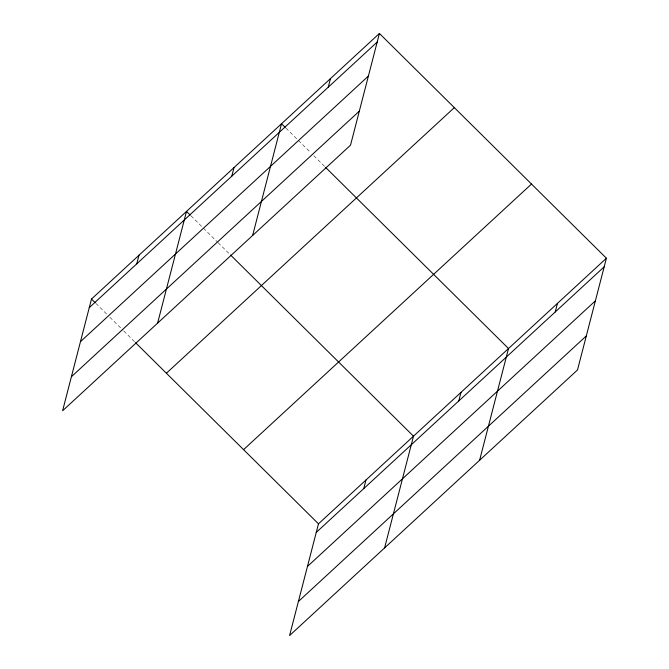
<?xml version="1.0" encoding="UTF-8"?>
<svg xmlns="http://www.w3.org/2000/svg" width="669" height="669" viewBox="0 0 669 669"><rect width="100%" height="100%" fill="white"/><g stroke="black" fill="none" stroke-linecap="round" stroke-linejoin="round"><path stroke-width="0.5" stroke-dasharray="3.35 2.51" d="M285.931 128.113L310.893 152.841M313.836 155.752L324.85 166.656M190.908 215.761L217.35 241.944M218.086 242.671L229.835 254.304M95.893 303.408L106.915 314.321M109.85 317.231L123.071 330.319M123.798 331.046L134.82 341.951"/><path stroke-width="1" d="M379.415 33.45L91.486 299.051L62.593 410.774L350.523 145.173L379.415 33.45L606.407 258.226L577.514 369.949L289.585 635.55L318.477 523.827L606.407 258.226M136.777 263.812L138.993 255.224M157.608 323.127L186.509 211.404L190.18 215.033M231.792 176.164L234.016 167.576M252.631 235.48L281.524 123.757L285.195 127.386M328.245 87.187L330.469 78.599M363.76 488.587L365.985 480.008M384.6 547.903L413.492 436.18L230.571 255.031M458.783 400.94L461 392.36M479.614 460.255L508.507 348.532L325.586 167.384M555.237 311.971L557.453 303.383M89.27 307.64L377.199 42.038M80.464 341.667L368.393 76.074M71.399 376.739L359.328 111.138M166.397 373.227L454.326 107.625M243.575 449.652L531.495 184.05M316.253 532.415L604.182 266.814M307.456 566.451L595.385 300.849M298.382 601.515L586.312 335.913M91.486 299.051L95.157 302.681M135.548 342.679L318.477 523.827"/></g></svg>
